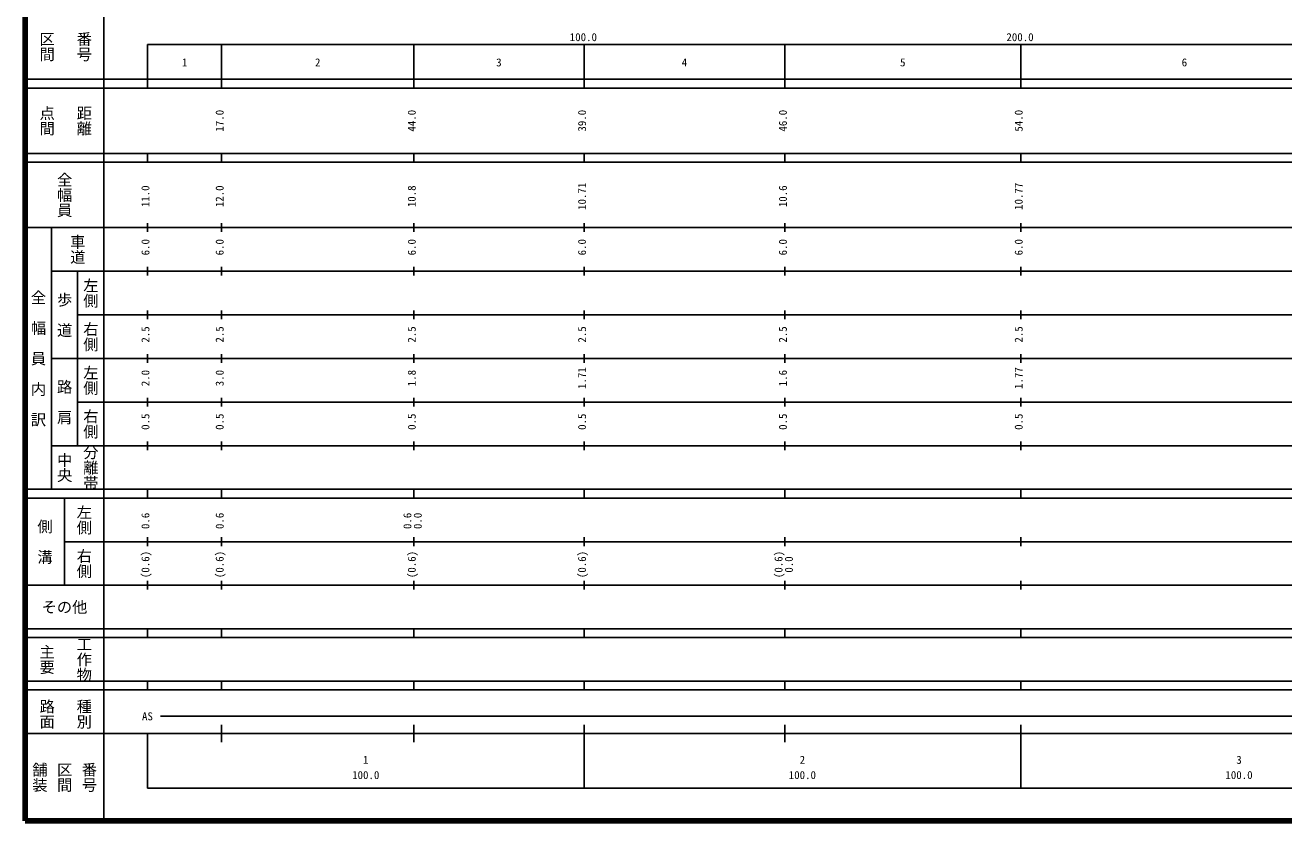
# Model space of a CAD drawing. Units: millimetres on the paper, enlarged 1000 times. Extents: x 40000 to 680000, y 20000 to 380000.
# Drawn here: x 40000 to 328267, y 20000 to 202409 of the extents above; entities that cross this region are included whole.
import ezdxf
from ezdxf.enums import TextEntityAlignment as Align

# ---------------------------------------------------------------- set-up
doc = ezdxf.new("R2010")
doc.units = ezdxf.units.MM
doc.header["$LTSCALE"] = 1000
doc.layers.add('M-TTL', color=2, linetype='Continuous', lineweight=140)
doc.layers.add('M-TTL-BAND', color=7, linetype='Continuous', lineweight=25)
doc.styles.add('@ＭＳ ゴシック', font='')
doc.styles.add('ＭＳ ゴシック', font='')
doc.styles.get('@ＭＳ ゴシック').set_extended_font_data('@MS Gothic')
doc.styles.get('ＭＳ ゴシック').set_extended_font_data('MS Gothic')

msp = doc.modelspace()

# ---------------------------------------------------------------- linework, layer by layer
at = {"layer": 'M-TTL'}
for p, q in [((40000, 380000), (40000, 20000)), ((40000, 20000), (680000, 20000))]:
    msp.add_line(p, q, dxfattribs=at)
at = {"layer": 'M-TTL-BAND'}
for p, q in [((58000, 370000), (58000, 20000)), ((68000, 198000), (579000, 198000)), ((68000, 198000), (68000, 188000)), ((85000, 188000), (85000, 198000)), ((129000, 188000), (129000, 198000)), ((168000, 188000), (168000, 198000)), ((214000, 188000), (214000, 198000)), ((268000, 188000), (268000, 198000)), ((40000, 190000), (579000, 190000)), ((40000, 188000), (579000, 188000)), ((40000, 173000), (579000, 173000)), ((68000, 171000), (68000, 173000)), ((85000, 171000), (85000, 173000)), ((129000, 171000), (129000, 173000)), ((168000, 171000), (168000, 173000)), ((214000, 171000), (214000, 173000)), ((268000, 171000), (268000, 173000)), ((40000, 171000), (579000, 171000)), ((40000, 156000), (579000, 156000)), ((46000, 96000), (46000, 156000)), ((68000, 155000), (68000, 157000)), ((85000, 155000), (85000, 157000)), ((129000, 155000), (129000, 157000)), ((168000, 155000), (168000, 157000)), ((214000, 155000), (214000, 157000)), ((268000, 155000), (268000, 157000)), ((46000, 146000), (579000, 146000)), ((52000, 146000), (52000, 106000)), ((68000, 145000), (68000, 147000)), ((85000, 145000), (85000, 147000)), ((129000, 145000), (129000, 147000)), ((168000, 145000), (168000, 147000)), ((214000, 145000), (214000, 147000)), ((268000, 145000), (268000, 147000)), ((52000, 136000), (579000, 136000)), ((68000, 135000), (68000, 137000)), ((85000, 135000), (85000, 137000)), ((129000, 135000), (129000, 137000)), ((168000, 135000), (168000, 137000)), ((214000, 135000), (214000, 137000)), ((268000, 135000), (268000, 137000)), ((68000, 125000), (68000, 127000)), ((85000, 125000), (85000, 127000)), ((129000, 125000), (129000, 127000)), ((168000, 125000), (168000, 127000)), ((214000, 125000), (214000, 127000)), ((268000, 125000), (268000, 127000)), ((46000, 126000), (579000, 126000)), ((52000, 116000), (579000, 116000)), ((68000, 115000), (68000, 117000)), ((85000, 115000), (85000, 117000)), ((129000, 115000), (129000, 117000)), ((168000, 115000), (168000, 117000)), ((214000, 115000), (214000, 117000)), ((268000, 115000), (268000, 117000)), ((68000, 105000), (68000, 107000)), ((85000, 105000), (85000, 107000)), ((129000, 105000), (129000, 107000)), ((168000, 105000), (168000, 107000)), ((214000, 105000), (214000, 107000)), ((268000, 105000), (268000, 107000)), ((46000, 106000), (579000, 106000)), ((40000, 96000), (579000, 96000)), ((68000, 94000), (68000, 96000)), ((85000, 94000), (85000, 96000)), ((129000, 94000), (129000, 96000)), ((168000, 94000), (168000, 96000)), ((214000, 94000), (214000, 96000)), ((268000, 94000), (268000, 96000)), ((40000, 94000), (579000, 94000)), ((49000, 94000), (49000, 74000)), ((49000, 84000), (579000, 84000)), ((68000, 83000), (68000, 85000)), ((85000, 83000), (85000, 85000)), ((129000, 83000), (129000, 85000)), ((168000, 83000), (168000, 85000)), ((214000, 83000), (214000, 85000)), ((268000, 83000), (268000, 85000)), ((68000, 73000), (68000, 75000)), ((85000, 73000), (85000, 75000)), ((129000, 73000), (129000, 75000)), ((168000, 73000), (168000, 75000)), ((214000, 73000), (214000, 75000)), ((268000, 73000), (268000, 75000)), ((40000, 74000), (579000, 74000)), ((40000, 64000), (579000, 64000)), ((68000, 62000), (68000, 64000)), ((85000, 62000), (85000, 64000)), ((129000, 62000), (129000, 64000)), ((168000, 62000), (168000, 64000)), ((214000, 62000), (214000, 64000)), ((268000, 62000), (268000, 64000)), ((40000, 62000), (579000, 62000)), ((40000, 52000), (579000, 52000)), ((68000, 50000), (68000, 52000)), ((85000, 50000), (85000, 52000)), ((129000, 50000), (129000, 52000)), ((168000, 50000), (168000, 52000)), ((214000, 50000), (214000, 52000)), ((268000, 50000), (268000, 52000)), ((40000, 50000), (579000, 50000)), ((71000, 44000), (565000, 44000)), ((85000, 38000), (85000, 42000)), ((129000, 38000), (129000, 42000)), ((168000, 27500), (168000, 42000)), ((214000, 38000), (214000, 42000)), ((268000, 27500), (268000, 42000)), ((40000, 40000), (579000, 40000)), ((68000, 40000), (68000, 27500)), ((68000, 27500), (579000, 27500))]:
    msp.add_line(p, q, dxfattribs=at)

# ---------------------------------------------------------------- texts
at = {"layer": 'M-TTL-BAND', "style": '@ＭＳ ゴシック'}
for s, p in [('区間', (45000, 197500)), ('番号', (53500, 197500)), ('点間', (45000, 180500)), ('距離', (53500, 180500)), ('全幅員', (49000, 163500)), ('車道', (52000, 151000)), ('左側', (55000, 141000)), ('全\u3000幅\u3000員\u3000内\u3000訳', (43000, 126000)), ('歩\u3000道', (49000, 136000)), ('右側', (55000, 131000)), ('左側', (55000, 121000)), ('路\u3000肩', (49000, 116000)), ('右側', (55000, 111000)), ('中央', (49000, 101000)), ('分離帯', (55000, 101000)), ('左側', (53500, 89000)), ('側\u3000溝', (44500, 84000)), ('右側', (53500, 79000)), ('工作物', (53500, 57000)), ('主要', (45000, 57000)), ('路面', (45000, 44500)), ('種別', (53500, 44500)), ('舗装', (43333, 30000)), ('区間', (49000, 30000)), ('番号', (54667, 30000))]:
    msp.add_text(s, height=2566, rotation=270, dxfattribs=at).set_placement(p, align=Align.MIDDLE_CENTER)
at = {"layer": 'M-TTL-BAND', "style": 'ＭＳ ゴシック'}
for s, p in [('100.0', (167844, 198195)), ('200.0', (267844, 198195)), ('1', (76500, 192405)), ('2', (107000, 192405)), ('3', (148500, 192405)), ('4', (191000, 192405)), ('5', (241000, 192405)), ('6', (305500, 192405)), ('AS', (68000, 42500)), ('1', (118000, 32523)), ('2', (218000, 32523)), ('3', (318000, 32523)), ('100.0', (118000, 29033)), ('100.0', (218000, 29033)), ('100.0', (318000, 29033))]:
    msp.add_text(s, height=1833, dxfattribs=at).set_placement(p, align=Align.BOTTOM_CENTER)
for s, p in [('17.0', (86000, 180500)), ('44.0', (130000, 180500)), ('39.0', (169000, 180500)), ('46.0', (215000, 180500)), ('54.0', (269000, 180500)), ('11.0', (69000, 163174)), ('12.0', (86000, 163174)), ('10.8', (130000, 163174)), ('10.71', (169000, 163174)), ('10.6', (215000, 163174)), ('10.77', (269000, 163174)), ('6.0', (69000, 151500)), ('6.0', (86000, 151500)), ('6.0', (130000, 151500)), ('6.0', (169000, 151500)), ('6.0', (215000, 151500)), ('6.0', (269000, 151500)), ('2.5', (69000, 131500)), ('2.5', (86000, 131500)), ('2.5', (130000, 131500)), ('2.5', (169000, 131500)), ('2.5', (215000, 131500)), ('2.5', (269000, 131500)), ('2.0', (69000, 121500)), ('3.0', (86000, 121500)), ('1.8', (130000, 121500)), ('1.71', (169000, 121500)), ('1.6', (215000, 121500)), ('1.77', (269000, 121500)), ('0.5', (69000, 111500)), ('0.5', (86000, 111500)), ('0.5', (130000, 111500)), ('0.5', (169000, 111500)), ('0.5', (215000, 111500)), ('0.5', (269000, 111500)), ('0.6', (69000, 88764)), ('0.6', (86000, 88764)), ('0.6', (129000, 88764)), ('0.0', (131370, 88764)), ('(0.6)', (69000, 78764)), ('(0.6)', (86000, 78764)), ('(0.6)', (130000, 78764)), ('(0.6)', (169000, 78764)), ('(0.6)', (214000, 78764)), ('0.0', (216370, 78764))]:
    msp.add_text(s, height=1833, rotation=90, dxfattribs=at).set_placement(p, align=Align.BOTTOM_CENTER)
msp.add_text('その他', height=2566, dxfattribs=at).set_placement((49000, 69000), align=Align.MIDDLE_CENTER)

doc.saveas('drawing.dxf')
